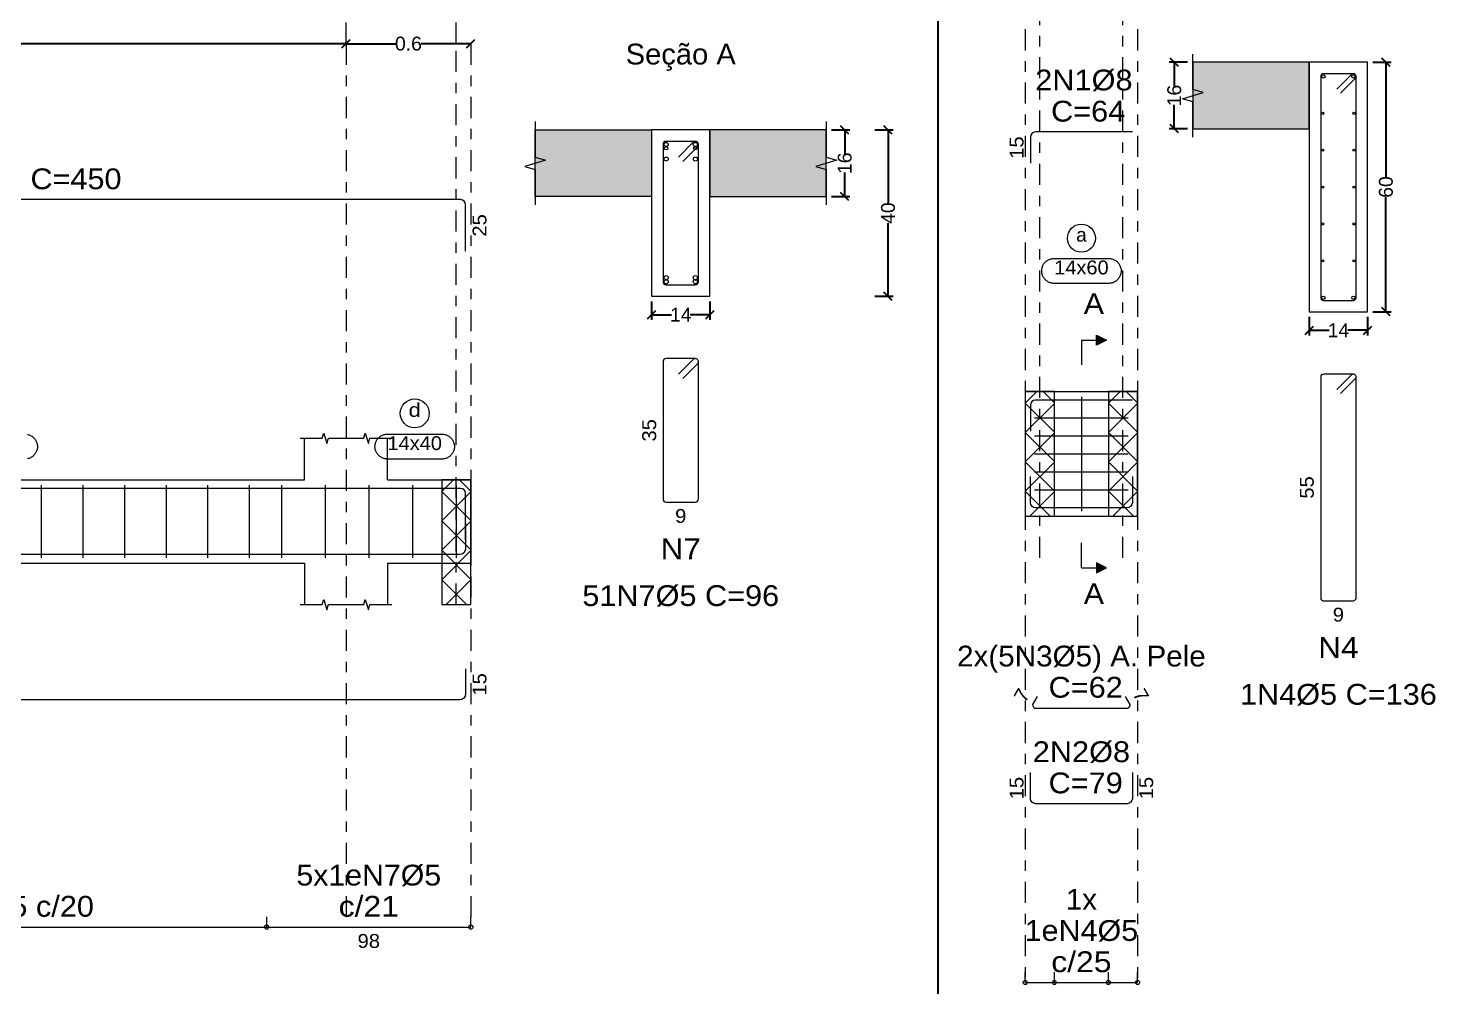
# Model space of a CAD drawing. Header units: centimetres. Extents: x 3194 to 3278, y -951 to -517.
# Drawn here: x 3228.38 to 3241.88, y -671.4 to -662.17 of the extents above; entities that cross this region are included whole.
import ezdxf
from ezdxf.enums import TextEntityAlignment as Align

# ---------------------------------------------------------------- set-up
doc = ezdxf.new("R2010")
doc.units = ezdxf.units.CM
doc.linetypes.add('CYPE_RAYAPUNTO', pattern=[0.4125, 0.2025, -0.105, 0, -0.105])
for name, color, linetype, lineweight in [('ARM_LONGITUDINAL_Ø10', 33, 'Continuous', 9), ('ARM_LONGITUDINAL_Ø5', 151, 'Continuous', 9), ('ARM_LONGITUDINAL_Ø8', 32, 'Continuous', 9), ('ARM_TRANSVERSAL_Ø5', 120, 'Continuous', 9), ('ELE_ARM_TRANS_TXT_EST', 7, 'Continuous', 9), ('ELE_CONT_NOS', 7, 'Continuous', 9), ('ELE_CONT_VIG_CONCRETO', 7, 'Continuous', 9), ('ELE_COT_COMPRIMENTO_PROJETADO', 8, 'Continuous', 0), ('ELE_COT_COT_ANCORAGENS', 8, 'Continuous', 0), ('ELE_COT_COT_EST', 8, 'Continuous', 0), ('ELE_COT_COT_LIN_APOIOS', 8, 'CYPE_RAYAPUNTO', 0), ('ELE_COT_TEXTOS_ESTRIBOS', 8, 'Continuous', 0), ('ELE_REF_COT_LIN_AUX_COTA', 8, 'CYPE_RAYAPUNTO', 9), ('ELE_REF_LINHAS_MARCAS_PLANTA', 8, 'Continuous', 9), ('ELE_REF_MARCAS_PLANTA', 8, 'Continuous', 9), ('ELE_REF_REF_NOME', 8, 'Continuous', 9), ('ELE_REF_TEXTO_REF_NOME', 8, 'Continuous', 9), ('POR_ARM_LONG_ARM_TEXTOS', 7, 'Continuous', 9), ('POR_ARM_LONG_TXT_COMP', 7, 'Continuous', 9), ('SEC_CONT_LAJES_CORTE', 8, 'Continuous', 9), ('SEC_CONT_VIG_CONCRETO_CORTE', 7, 'Continuous', 9), ('SEC_COTAS_SEC_DIM_VIGA', 8, 'Continuous', 0), ('SEC_COTAS_TEXTOS_DETALHE_ESTRIBOS', 8, 'Continuous', 0), ('SEC_REF_TXT_NOMES', 2, 'Continuous', 9), ('SEC_REF_TXT_POSICOES_ARM_ESTRIBOS', 7, 'Continuous', 9)]:
    doc.layers.add(name, color=color, linetype=linetype, lineweight=lineweight)
doc.styles.add('CYPETXT', font='arial.ttf', dxfattribs={"height": 0.2})
doc.styles.add('CYPETXT_0.2', font='arial.ttf', dxfattribs={"height": 0.133333})
doc.dimstyles.new('cype_oblique', dxfattribs={"dimtxt": 0.18, "dimasz": 0.18, "dimexe": 0.05, "dimexo": 0.05, "dimgap": 0, "dimtad": 0, "dimdec": 4, "dimzin": 0, "dimdsep": 46, "dimtxsty": 'CYPETXT_0.2', "dimblk": 'OBLIQUE', "dimtsz": 0.04, "dimcen": 0.09, "dimadec": 0, "dimazin": 0, "dimtfac": 1, "dimtdec": 4, "dimtofl": 0, "dimtmove": 2, "dimatfit": 3, "dimfxl": 1, "dimtolj": 1, "dimtzin": 0, "dimarcsym": 0})

# ---------------------------------------------------------------- blocks, each defined once
blk = doc.blocks.new('*D1592')
at = {"layer": 'Defpoints', "color": 0, "transparency": 16777216}
for p in [(3234.372, -664.754), (3234.932, -664.754), (3234.932, -664.931)]:
    blk.add_point(p, dxfattribs=at)
at = {"layer": 'SEC_COTAS_SEC_DIM_VIGA', "color": 0, "lineweight": -2, "transparency": 16777216}
for p, q in [((3234.332, -664.971), (3234.412, -664.891)), ((3234.372, -664.804), (3234.372, -664.981)), ((3234.892, -664.971), (3234.972, -664.891)), ((3234.932, -664.804), (3234.932, -664.981)), ((3234.372, -664.931), (3234.563, -664.931)), ((3234.932, -664.931), (3234.741, -664.931))]:
    blk.add_line(p, q, dxfattribs=at)
at = {"layer": 'SEC_COTAS_SEC_DIM_VIGA', "color": 0, "transparency": 16777216, "insert": (3234.652, -664.931), "char_height": 0.1333, "attachment_point": 5, "style": 'CYPETXT_0.2'}
blk.add_mtext('\\A1;14', dxfattribs=at)
blk = doc.blocks.new('_OBLIQUE')
at = {"color": 0, "linetype": 'ByBlock'}
blk.add_line((-0.5, -0.5), (0.5, 0.5), dxfattribs=at)
blk = doc.blocks.new('*D1593')
at = {"layer": 'Defpoints', "color": 0, "transparency": 16777216}
for p in [(3236.052, -663.154), (3236.229, -663.154), (3236.052, -663.794)]:
    blk.add_point(p, dxfattribs=at)
at = {"layer": 'SEC_COTAS_SEC_DIM_VIGA', "color": 0, "lineweight": -2, "transparency": 16777216}
for p, q in [((3236.269, -663.194), (3236.189, -663.114)), ((3236.102, -663.154), (3236.279, -663.154)), ((3236.229, -663.154), (3236.229, -663.385)), ((3236.229, -663.794), (3236.229, -663.563)), ((3236.102, -663.794), (3236.279, -663.794)), ((3236.269, -663.834), (3236.189, -663.754))]:
    blk.add_line(p, q, dxfattribs=at)
at = {"layer": 'SEC_COTAS_SEC_DIM_VIGA', "color": 0, "transparency": 16777216, "insert": (3236.229, -663.474), "char_height": 0.1333, "attachment_point": 5, "rotation": 90, "style": 'CYPETXT_0.2'}
blk.add_mtext('\\A1;16', dxfattribs=at)
blk = doc.blocks.new('*D1594')
at = {"layer": 'Defpoints', "color": 0, "transparency": 16777216}
for p in [(3236.468, -663.154), (3236.645, -663.154), (3236.468, -664.754)]:
    blk.add_point(p, dxfattribs=at)
at = {"layer": 'SEC_COTAS_SEC_DIM_VIGA', "color": 0, "lineweight": -2, "transparency": 16777216}
for p, q in [((3236.685, -663.194), (3236.605, -663.114)), ((3236.518, -663.154), (3236.695, -663.154)), ((3236.645, -663.154), (3236.645, -663.856)), ((3236.645, -664.754), (3236.645, -664.052)), ((3236.518, -664.754), (3236.695, -664.754)), ((3236.685, -664.794), (3236.605, -664.714))]:
    blk.add_line(p, q, dxfattribs=at)
at = {"layer": 'SEC_COTAS_SEC_DIM_VIGA', "color": 0, "transparency": 16777216, "insert": (3236.645, -663.954), "char_height": 0.1333, "attachment_point": 5, "rotation": 90, "style": 'CYPETXT_0.2'}
blk.add_mtext('\\A1;40', dxfattribs=at)
blk = doc.blocks.new('*D1590')
at = {"layer": 'Defpoints', "color": 0, "transparency": 16777216}
for p in [(3224.833, -662.324), (3224.833, -662.324), (3231.433, -662.324)]:
    blk.add_point(p, dxfattribs=at)
at = {"layer": 'ELE_COT_COMPRIMENTO_PROJETADO', "color": 0, "lineweight": -2, "transparency": 16777216}
for p, q in [((3224.793, -662.364), (3224.873, -662.284)), ((3224.833, -662.324), (3228.012, -662.324)), ((3231.433, -662.324), (3228.255, -662.324)), ((3231.393, -662.364), (3231.473, -662.284))]:
    blk.add_line(p, q, dxfattribs=at)
at = {"layer": 'ELE_COT_COMPRIMENTO_PROJETADO', "color": 0, "transparency": 16777216, "insert": (3228.133, -662.324), "char_height": 0.1333, "attachment_point": 5, "style": 'CYPETXT_0.2'}
blk.add_mtext('\\A1;3.3', dxfattribs=at)
blk = doc.blocks.new('*D1591')
at = {"layer": 'Defpoints', "color": 0, "transparency": 16777216}
for p in [(3231.433, -662.324), (3231.433, -662.324), (3232.633, -662.324)]:
    blk.add_point(p, dxfattribs=at)
at = {"layer": 'ELE_COT_COMPRIMENTO_PROJETADO', "color": 0, "lineweight": -2, "transparency": 16777216}
for p, q in [((3231.393, -662.364), (3231.473, -662.284)), ((3231.433, -662.324), (3231.912, -662.324)), ((3232.633, -662.324), (3232.155, -662.324)), ((3232.593, -662.364), (3232.673, -662.284))]:
    blk.add_line(p, q, dxfattribs=at)
at = {"layer": 'ELE_COT_COMPRIMENTO_PROJETADO', "color": 0, "transparency": 16777216, "insert": (3232.033, -662.324), "char_height": 0.1333, "attachment_point": 5, "style": 'CYPETXT_0.2'}
blk.add_mtext('\\A1;0.6', dxfattribs=at)
blk = doc.blocks.new('*D1521')
at = {"layer": 'Defpoints', "color": 0, "transparency": 16777216}
for p in [(3240.696, -664.903), (3241.256, -664.903), (3241.256, -665.081)]:
    blk.add_point(p, dxfattribs=at)
at = {"layer": 'SEC_COTAS_SEC_DIM_VIGA', "color": 0, "lineweight": -2, "transparency": 16777216}
for p, q in [((3240.696, -664.953), (3240.696, -665.131)), ((3241.256, -664.953), (3241.256, -665.131)), ((3240.656, -665.121), (3240.736, -665.041)), ((3240.696, -665.081), (3240.887, -665.081)), ((3241.256, -665.081), (3241.065, -665.081)), ((3241.216, -665.121), (3241.296, -665.041))]:
    blk.add_line(p, q, dxfattribs=at)
at = {"layer": 'SEC_COTAS_SEC_DIM_VIGA', "color": 0, "transparency": 16777216, "insert": (3240.976, -665.081), "char_height": 0.1333, "attachment_point": 5, "style": 'CYPETXT_0.2'}
blk.add_mtext('\\A1;14', dxfattribs=at)
blk = doc.blocks.new('*D1522')
at = {"layer": 'Defpoints', "color": 0, "transparency": 16777216}
for p in [(3239.398, -662.503), (3239.576, -662.503), (3239.576, -663.143)]:
    blk.add_point(p, dxfattribs=at)
at = {"layer": 'SEC_COTAS_SEC_DIM_VIGA', "color": 0, "lineweight": -2, "transparency": 16777216}
for p, q in [((3239.438, -662.543), (3239.358, -662.463)), ((3239.526, -662.503), (3239.348, -662.503)), ((3239.398, -662.503), (3239.398, -662.734)), ((3239.398, -663.143), (3239.398, -662.913)), ((3239.526, -663.143), (3239.348, -663.143)), ((3239.438, -663.183), (3239.358, -663.103))]:
    blk.add_line(p, q, dxfattribs=at)
at = {"layer": 'SEC_COTAS_SEC_DIM_VIGA', "color": 0, "transparency": 16777216, "insert": (3239.398, -662.823), "char_height": 0.1333, "attachment_point": 5, "rotation": 90, "style": 'CYPETXT_0.2'}
blk.add_mtext('\\A1;16', dxfattribs=at)
blk = doc.blocks.new('*D1523')
at = {"layer": 'Defpoints', "color": 0, "transparency": 16777216}
for p in [(3241.256, -662.503), (3241.433, -662.503), (3241.256, -664.903)]:
    blk.add_point(p, dxfattribs=at)
at = {"layer": 'SEC_COTAS_SEC_DIM_VIGA', "color": 0, "lineweight": -2, "transparency": 16777216}
for p, q in [((3241.473, -662.543), (3241.393, -662.463)), ((3241.306, -662.503), (3241.483, -662.503)), ((3241.433, -662.503), (3241.433, -663.608)), ((3241.433, -664.903), (3241.433, -663.799)), ((3241.473, -664.943), (3241.393, -664.863)), ((3241.306, -664.903), (3241.483, -664.903))]:
    blk.add_line(p, q, dxfattribs=at)
at = {"layer": 'SEC_COTAS_SEC_DIM_VIGA', "color": 0, "transparency": 16777216, "insert": (3241.433, -663.703), "char_height": 0.1333, "attachment_point": 5, "rotation": 90, "style": 'CYPETXT_0.2'}
blk.add_mtext('\\A1;60', dxfattribs=at)

msp = doc.modelspace()

# ---------------------------------------------------------------- hatches: boundary and pattern name
at = {"layer": 'ELE_REF_LINHAS_MARCAS_PLANTA'}
for points in [[(3238.64851, -665.22269), (3238.64851, -665.12669), (3238.74451, -665.17469)], [(3238.64851, -667.31669), (3238.64851, -667.41269), (3238.74451, -667.36469)]]:
    msp.add_hatch(color=256, dxfattribs=at).paths.add_polyline_path(points)
at = {"layer": 'SEC_CONT_LAJES_CORTE', "true_color": 0xdad7d3}
for points in [[(3239.57564, -663.14335), (3240.69564, -663.14335), (3240.69564, -662.50335), (3239.57564, -662.50335)], [(3233.25165, -663.15406), (3234.37165, -663.15406), (3234.37165, -663.79406), (3233.25165, -663.79406)], [(3236.05165, -663.15406), (3234.93165, -663.15406), (3234.93165, -663.79406), (3236.05165, -663.79406)]]:
    msp.add_hatch(color=254, dxfattribs=at).paths.add_polyline_path(points)

# ---------------------------------------------------------------- linework, layer by layer
msp.add_line((3237.12328, -658.55377), (3237.12328, -672.35504))
at = {"layer": 'ARM_LONGITUDINAL_Ø10'}
for points in [[(3232.58344, -666.93769), (3232.58344, -667.17769), (3232.57887, -667.20066), (3232.56587, -667.22012), (3232.5464, -667.23313), (3232.52344, -667.23769), (3217.08344, -667.23769)], [(3232.58344, -668.33709), (3232.58344, -668.57709), (3232.57887, -668.60005), (3232.56587, -668.61952), (3232.5464, -668.63252), (3232.52344, -668.63709), (3217.08344, -668.63709)]]:
    msp.add_lwpolyline(points, dxfattribs=at)
for centre in [(3234.51165, -663.29406), (3234.79165, -663.29406), (3234.51165, -663.43406), (3234.79165, -663.43406), (3234.51165, -664.57406), (3234.51165, -664.61406), (3234.79165, -664.57406), (3234.79165, -664.61406)]:
    msp.add_circle(centre, 0.02, dxfattribs=at)
at = {"layer": 'ARM_LONGITUDINAL_Ø5'}
for points in [[(3238.05493, -665.92436), (3238.9541, -665.92436)], [(3238.05493, -666.09703), (3238.9541, -666.09703)], [(3238.05493, -666.26969), (3238.9541, -666.26969)], [(3238.05493, -666.44236), (3238.9541, -666.44236)], [(3238.05493, -666.61503), (3238.9541, -666.61503)], [(3238.07951, -668.6021), (3238.03472, -668.67969), (3238.03716, -668.69351), (3238.04417, -668.70567), (3238.05493, -668.71469), (3238.9541, -668.71469), (3238.96485, -668.70567), (3238.97187, -668.69351), (3238.9743, -668.67969), (3238.92951, -668.6021)]]:
    msp.add_lwpolyline(points, dxfattribs=at)
for centre in [(3240.82564, -662.99401), (3241.12564, -662.99401), (3240.82564, -663.34868), (3241.12564, -663.34868), (3240.82564, -663.70335), (3241.12564, -663.70335), (3240.82564, -664.05801), (3241.12564, -664.05801), (3240.82564, -664.41268), (3241.12564, -664.41268)]:
    msp.add_circle(centre, 0.01, dxfattribs=at)
at = {"layer": 'ARM_LONGITUDINAL_Ø8'}
for points in [[(3238.99451, -663.17335), (3238.06251, -663.17335), (3238.04414, -663.177), (3238.02857, -663.1874), (3238.01817, -663.20298), (3238.01451, -663.22135), (3238.01451, -663.47335)], [(3232.58344, -664.3202), (3232.58344, -663.87206), (3232.57979, -663.85369), (3232.56938, -663.83812), (3232.55381, -663.82771), (3232.53544, -663.82406), (3224.07958, -663.82406)], [(3238.99451, -665.75169), (3238.06251, -665.75169), (3238.04414, -665.75535), (3238.02857, -665.76575), (3238.01817, -665.78133), (3238.01451, -665.79969), (3238.01451, -666.05169)], [(3238.99451, -666.48769), (3238.99451, -666.73969), (3238.99086, -666.75806), (3238.98045, -666.77364), (3238.96488, -666.78404), (3238.94651, -666.78769), (3238.06251, -666.78769), (3238.04414, -666.78404), (3238.02857, -666.77364), (3238.01817, -666.75806), (3238.01451, -666.73969), (3238.01451, -666.48769)], [(3232.58344, -667.09783), (3232.58344, -666.64969), (3232.57979, -666.63133), (3232.56938, -666.61575), (3232.55381, -666.60535), (3232.53544, -666.60169), (3224.07958, -666.60169)], [(3238.99451, -669.33469), (3238.99451, -669.58669), (3238.99086, -669.60506), (3238.98045, -669.62064), (3238.96488, -669.63104), (3238.94651, -669.63469), (3238.06251, -669.63469), (3238.04414, -669.63104), (3238.02857, -669.62064), (3238.01817, -669.60506), (3238.01451, -669.58669), (3238.01451, -669.33469)]]:
    msp.add_lwpolyline(points, dxfattribs=at)
for centre in [(3240.83164, -662.63935), (3241.11964, -662.63935), (3234.51165, -663.33006), (3234.79165, -663.33006), (3240.83164, -664.76735), (3241.11964, -664.76735)]:
    msp.add_circle(centre, 0.016, dxfattribs=at)
at = {"layer": 'ARM_TRANSVERSAL_Ø5'}
for p, q in [((3238.50451, -665.71969), (3238.50451, -666.81969)), ((3228.50194, -666.56969), (3228.50194, -667.26969)), ((3228.90194, -666.56969), (3228.90194, -667.26969)), ((3229.30194, -666.56969), (3229.30194, -667.26969)), ((3229.70194, -666.56969), (3229.70194, -667.26969)), ((3230.10194, -666.56969), (3230.10194, -667.26969)), ((3230.50194, -666.56969), (3230.50194, -667.26969)), ((3230.81194, -666.56969), (3230.81194, -667.26969)), ((3231.23194, -666.56969), (3231.23194, -667.26969)), ((3231.65194, -666.56969), (3231.65194, -667.26969)), ((3232.07194, -666.56969), (3232.07194, -667.26969)), ((3232.49194, -666.56969), (3232.49194, -667.26969))]:
    msp.add_line(p, q, dxfattribs=at)
for points in [[(3240.9966, -662.79915), (3241.13803, -662.65773), (3241.14126, -662.65379), (3241.14366, -662.6493), (3241.14514, -662.64442), (3241.14564, -662.63935), (3241.14514, -662.63427), (3241.14366, -662.6294), (3241.14126, -662.6249), (3241.13803, -662.62096), (3241.13409, -662.61773), (3241.12959, -662.61532), (3241.12471, -662.61385), (3241.11964, -662.61335), (3240.83164, -662.61335), (3240.82169, -662.61532), (3240.81326, -662.62096), (3240.80762, -662.6294), (3240.80564, -662.63935), (3240.80564, -664.76735), (3240.80762, -664.7773), (3240.81326, -664.78573), (3240.82169, -664.79137), (3240.83164, -664.79335), (3241.11964, -664.79335), (3241.12959, -664.79137), (3241.13803, -664.78573), (3241.14366, -664.7773), (3241.14564, -664.76735), (3241.14564, -662.63935), (3241.14514, -662.63427), (3241.14366, -662.6294), (3241.14126, -662.6249), (3241.13803, -662.62096), (3241.13409, -662.61773), (3241.12959, -662.61532), (3241.12471, -662.61385), (3241.11964, -662.61335), (3241.11457, -662.61385), (3241.10969, -662.61532), (3241.1052, -662.61773), (3241.10126, -662.62096), (3240.95984, -662.76238)], [(3234.67144, -663.45669), (3234.81286, -663.31527), (3234.81659, -663.31073), (3234.81936, -663.30554), (3234.82107, -663.29991), (3234.82165, -663.29406), (3234.82107, -663.28821), (3234.81936, -663.28258), (3234.81659, -663.27739), (3234.81286, -663.27285), (3234.80832, -663.26912), (3234.80313, -663.26634), (3234.7975, -663.26464), (3234.79165, -663.26406), (3234.51165, -663.26406), (3234.50017, -663.26634), (3234.49044, -663.27285), (3234.48393, -663.28258), (3234.48165, -663.29406), (3234.48165, -664.61406), (3234.48393, -664.62554), (3234.49044, -664.63527), (3234.50017, -664.64178), (3234.51165, -664.64406), (3234.79165, -664.64406), (3234.80313, -664.64178), (3234.81286, -664.63527), (3234.81936, -664.62554), (3234.82165, -664.61406), (3234.82165, -663.29406), (3234.82107, -663.28821), (3234.81936, -663.28258), (3234.81659, -663.27739), (3234.81286, -663.27285), (3234.80832, -663.26912), (3234.80313, -663.26634), (3234.7975, -663.26464), (3234.79165, -663.26406), (3234.78696, -663.26443), (3234.78238, -663.26553), (3234.77803, -663.26733), (3234.77401, -663.26979), (3234.77044, -663.27285), (3234.62901, -663.41427)], [(3234.67144, -665.54603), (3234.81286, -665.40461), (3234.81659, -665.40006), (3234.81936, -665.39487), (3234.82107, -665.38925), (3234.82165, -665.38339), (3234.82107, -665.37754), (3234.81936, -665.37191), (3234.81659, -665.36673), (3234.81286, -665.36218), (3234.80832, -665.35845), (3234.80313, -665.35568), (3234.7975, -665.35397), (3234.79165, -665.35339), (3234.51165, -665.35339), (3234.50017, -665.35568), (3234.49044, -665.36218), (3234.48393, -665.37191), (3234.48165, -665.38339), (3234.48165, -666.70339), (3234.48393, -666.71487), (3234.49044, -666.72461), (3234.50017, -666.73111), (3234.51165, -666.73339), (3234.79165, -666.73339), (3234.80313, -666.73111), (3234.81286, -666.72461), (3234.81936, -666.71487), (3234.82165, -666.70339), (3234.82165, -665.38339), (3234.82107, -665.37754), (3234.81936, -665.37191), (3234.81659, -665.36673), (3234.81286, -665.36218), (3234.80832, -665.35845), (3234.80313, -665.35568), (3234.7975, -665.35397), (3234.79165, -665.35339), (3234.78696, -665.35376), (3234.78238, -665.35486), (3234.77803, -665.35666), (3234.77401, -665.35912), (3234.77044, -665.36218), (3234.62901, -665.5036)], [(3240.9966, -665.68849), (3241.13803, -665.54706), (3241.14126, -665.54312), (3241.14366, -665.53863), (3241.14514, -665.53375), (3241.14564, -665.52868), (3241.14514, -665.52361), (3241.14366, -665.51873), (3241.14126, -665.51423), (3241.13803, -665.51029), (3241.13409, -665.50706), (3241.12959, -665.50466), (3241.12471, -665.50318), (3241.11964, -665.50268), (3240.83164, -665.50268), (3240.82169, -665.50466), (3240.81326, -665.51029), (3240.80762, -665.51873), (3240.80564, -665.52868), (3240.80564, -667.65668), (3240.80762, -667.66663), (3240.81326, -667.67506), (3240.82169, -667.6807), (3240.83164, -667.68268), (3241.11964, -667.68268), (3241.12959, -667.6807), (3241.13803, -667.67506), (3241.14366, -667.66663), (3241.14564, -667.65668), (3241.14564, -665.52868), (3241.14514, -665.52361), (3241.14366, -665.51873), (3241.14126, -665.51423), (3241.13803, -665.51029), (3241.13409, -665.50706), (3241.12959, -665.50466), (3241.12471, -665.50318), (3241.11964, -665.50268), (3241.11457, -665.50318), (3241.10969, -665.50466), (3241.1052, -665.50706), (3241.10126, -665.51029), (3240.95984, -665.65172)]]:
    msp.add_lwpolyline(points, dxfattribs=at)
at = {"layer": 'ELE_CONT_NOS'}
for p, q in [((3237.96451, -665.66969), (3237.96451, -666.86969)), ((3239.04451, -665.66969), (3239.04451, -666.86969)), ((3231.03344, -666.51969), (3231.03344, -666.11969)), ((3231.83344, -666.51969), (3231.83344, -666.11969)), ((3232.63344, -666.51969), (3232.63344, -667.31969)), ((3231.03344, -667.31969), (3231.03344, -667.71969)), ((3231.83344, -667.31969), (3231.83344, -667.71969))]:
    msp.add_line(p, q, dxfattribs=at)
at = {"layer": 'ELE_CONT_NOS', "lineweight": 0}
for p, q in [((3237.96451, -665.78147), (3238.07629, -665.66969)), ((3238.24451, -665.77863), (3238.13558, -665.66969)), ((3238.76451, -665.78147), (3238.87629, -665.66969)), ((3239.04451, -665.77863), (3238.93558, -665.66969)), ((3238.24451, -666.06147), (3237.96451, -665.78147)), ((3237.96451, -666.06431), (3238.24451, -665.78431)), ((3239.04451, -666.06147), (3238.76451, -665.78147)), ((3238.76451, -666.06431), (3239.04451, -665.78431)), ((3238.24451, -666.34431), (3237.96451, -666.06431)), ((3237.96451, -666.34715), (3238.24451, -666.06715)), ((3239.04451, -666.34431), (3238.76451, -666.06431)), ((3238.76451, -666.34715), (3239.04451, -666.06715)), ((3238.24451, -666.62715), (3237.96451, -666.34715)), ((3237.96451, -666.63), (3238.24451, -666.35)), ((3239.04451, -666.62715), (3238.76451, -666.34715)), ((3238.76451, -666.63), (3239.04451, -666.35)), ((3232.35344, -666.63147), (3232.46522, -666.51969)), ((3232.63344, -666.62863), (3232.52451, -666.51969)), ((3232.63344, -666.91147), (3232.35344, -666.63147)), ((3232.35344, -666.91431), (3232.63344, -666.63431)), ((3238.20421, -666.86969), (3237.96451, -666.63)), ((3238.00766, -666.86969), (3238.24451, -666.63284)), ((3239.00421, -666.86969), (3238.76451, -666.63)), ((3238.80766, -666.86969), (3239.04451, -666.63284)), ((3232.63344, -667.19431), (3232.35344, -666.91431)), ((3232.35344, -667.19715), (3232.63344, -666.91715)), ((3232.63344, -667.47715), (3232.35344, -667.19715)), ((3232.35344, -667.48), (3232.63344, -667.2)), ((3232.59314, -667.71969), (3232.35344, -667.48)), ((3232.39659, -667.71969), (3232.63344, -667.48284))]:
    msp.add_line(p, q, dxfattribs=at)
at = {"layer": 'ELE_CONT_NOS'}
for points in [[(3237.96451, -665.66969), (3238.24451, -665.66969)], [(3238.76451, -665.66969), (3239.04451, -665.66969)], [(3230.99344, -666.11969), (3231.20344, -666.11969), (3231.21844, -666.06969), (3231.24844, -666.16969), (3231.26344, -666.11969), (3231.47344, -666.11969)], [(3231.39344, -666.11969), (3231.60344, -666.11969), (3231.61844, -666.06969), (3231.64844, -666.16969), (3231.66344, -666.11969), (3231.87344, -666.11969)], [(3232.35344, -666.51969), (3232.63344, -666.51969)], [(3237.96451, -666.86969), (3238.24451, -666.86969)], [(3238.76451, -666.86969), (3239.04451, -666.86969)], [(3232.35344, -667.31969), (3232.63344, -667.31969)], [(3230.99344, -667.71969), (3231.20344, -667.71969), (3231.21844, -667.66969), (3231.24844, -667.76969), (3231.26344, -667.71969), (3231.47344, -667.71969)], [(3231.39344, -667.71969), (3231.60344, -667.71969), (3231.61844, -667.66969), (3231.64844, -667.76969), (3231.66344, -667.71969), (3231.87344, -667.71969)]]:
    msp.add_lwpolyline(points, dxfattribs=at)
at = {"layer": 'ELE_CONT_NOS', "lineweight": 0}
for points in [[(3237.96451, -665.66969), (3237.96451, -666.86969), (3238.24451, -666.86969), (3238.24451, -665.66969), (3237.96451, -665.66969)], [(3238.76451, -665.66969), (3238.76451, -666.86969), (3239.04451, -666.86969), (3239.04451, -665.66969), (3238.76451, -665.66969)], [(3232.35344, -666.51969), (3232.35344, -667.71969), (3232.63344, -667.71969), (3232.63344, -666.51969), (3232.35344, -666.51969)]]:
    msp.add_lwpolyline(points, close=True, dxfattribs=at)
at = {"layer": 'ELE_CONT_VIG_CONCRETO'}
for p, q in [((3238.24451, -665.66969), (3238.76451, -665.66969)), ((3225.13344, -666.51969), (3231.03344, -666.51969)), ((3231.83344, -666.51969), (3232.35344, -666.51969)), ((3238.24451, -666.86969), (3238.76451, -666.86969)), ((3225.13344, -667.31969), (3231.03344, -667.31969)), ((3231.83344, -667.31969), (3232.35344, -667.31969))]:
    msp.add_line(p, q, dxfattribs=at)
at = {"layer": 'ELE_COT_COT_EST'}
for p, q in [((3230.67044, -670.82166), (3230.67044, -670.72166)), ((3237.96451, -671.35469), (3237.96451, -671.25469)), ((3238.24451, -671.35469), (3238.24451, -671.25469)), ((3238.76451, -671.35469), (3238.76451, -671.25469))]:
    msp.add_line(p, q, dxfattribs=at)
for points in [[(3225.13344, -670.82166), (3230.67044, -670.82166), (3230.67044, -670.72166)], [(3230.67044, -670.82166), (3232.63344, -670.82166), (3232.63344, -670.72166)], [(3237.96451, -671.35469), (3238.24451, -671.35469), (3238.24451, -671.25469)], [(3238.24451, -671.35469), (3238.76451, -671.35469), (3238.76451, -671.25469)], [(3238.76451, -671.35469), (3239.04451, -671.35469), (3239.04451, -671.25469)]]:
    msp.add_lwpolyline(points, dxfattribs=at)
for centre in [(3230.67044, -670.82166), (3230.67044, -670.82166), (3232.63344, -670.82166), (3237.96451, -671.35469), (3238.24451, -671.35469), (3238.24451, -671.35469), (3238.76451, -671.35469), (3238.76451, -671.35469), (3239.04451, -671.35469)]:
    msp.add_circle(centre, 0.02, dxfattribs=at)
at = {"layer": 'ELE_COT_COT_LIN_APOIOS'}
for p, q in [((3237.96451, -661.67335), (3237.96451, -671.35469)), ((3239.04451, -661.67335), (3239.04451, -671.35469)), ((3231.43344, -662.32406), (3231.43344, -670.82166)), ((3232.63344, -662.32406), (3232.63344, -670.82166))]:
    msp.add_line(p, q, dxfattribs=at)
at = {"layer": 'ELE_REF_COT_LIN_AUX_COTA'}
for p, q in [((3238.10451, -667.26969), (3238.10451, -661.67335)), ((3238.90451, -667.26969), (3238.90451, -661.67335)), ((3231.43344, -662.32406), (3231.43344, -662.02406)), ((3232.49344, -662.32406), (3232.49344, -662.02406)), ((3232.49344, -667.71969), (3232.49344, -662.32406))]:
    msp.add_line(p, q, dxfattribs=at)
at = {"layer": 'ELE_REF_LINHAS_MARCAS_PLANTA'}
for p, q in [((3238.50451, -665.17469), (3238.50451, -665.41469)), ((3238.50451, -665.17469), (3238.64851, -665.17469)), ((3238.50451, -667.36469), (3238.50451, -667.12469)), ((3238.50451, -667.36469), (3238.64851, -667.36469))]:
    msp.add_line(p, q, dxfattribs=at)
for points in [[(3238.64851, -665.22269), (3238.64851, -665.12669), (3238.74451, -665.17469)], [(3238.64851, -667.31669), (3238.64851, -667.41269), (3238.74451, -667.36469)]]:
    msp.add_lwpolyline(points, close=True, dxfattribs=at)
at = {"layer": 'ELE_REF_REF_NOME'}
for points in [[(3238.76651, -664.38969), (3238.77453, -664.38996), (3238.78251, -664.39077), (3238.79041, -664.3921), (3238.79821, -664.39396), (3238.80587, -664.39633), (3238.81336, -664.39922), (3238.82063, -664.40259), (3238.82767, -664.40645), (3238.83442, -664.41076), (3238.84088, -664.41552), (3238.84701, -664.4207), (3238.85277, -664.42627), (3238.85815, -664.43222), (3238.86312, -664.43851), (3238.86766, -664.44512), (3238.87175, -664.45202), (3238.87536, -664.45918), (3238.87849, -664.46657), (3238.88112, -664.47414), (3238.88324, -664.48188), (3238.88484, -664.48974), (3238.88591, -664.49768), (3238.88644, -664.50568), (3238.88644, -664.5137), (3238.88591, -664.52171), (3238.88484, -664.52965), (3238.88324, -664.53751), (3238.88112, -664.54525), (3238.87849, -664.55282), (3238.87536, -664.56021), (3238.87175, -664.56736), (3238.86766, -664.57426), (3238.86312, -664.58088), (3238.85815, -664.58717), (3238.85277, -664.59312), (3238.84701, -664.59869), (3238.84088, -664.60387), (3238.83442, -664.60863), (3238.82767, -664.61294), (3238.82063, -664.6168), (3238.81336, -664.62017), (3238.80587, -664.62305), (3238.79821, -664.62543), (3238.79041, -664.62729), (3238.78251, -664.62862), (3238.77453, -664.62943), (3238.76651, -664.62969), (3238.24251, -664.62969), (3238.2345, -664.62943), (3238.22652, -664.62862), (3238.21861, -664.62729), (3238.21081, -664.62543), (3238.20315, -664.62305), (3238.19566, -664.62017), (3238.18839, -664.6168), (3238.18136, -664.61294), (3238.1746, -664.60863), (3238.16814, -664.60387), (3238.16202, -664.59869), (3238.15625, -664.59312), (3238.15087, -664.58717), (3238.1459, -664.58088), (3238.14136, -664.57426), (3238.13728, -664.56736), (3238.13366, -664.56021), (3238.13053, -664.55282), (3238.1279, -664.54525), (3238.12578, -664.53751), (3238.12418, -664.52965), (3238.12311, -664.52171), (3238.12258, -664.5137), (3238.12258, -664.50568), (3238.12311, -664.49768), (3238.12418, -664.48974), (3238.12578, -664.48188), (3238.1279, -664.47414), (3238.13053, -664.46657), (3238.13366, -664.45918), (3238.13728, -664.45202), (3238.14136, -664.44512), (3238.1459, -664.43851), (3238.15087, -664.43222), (3238.15625, -664.42627), (3238.16202, -664.4207), (3238.16814, -664.41552), (3238.1746, -664.41076), (3238.18136, -664.40645), (3238.18839, -664.40259), (3238.19566, -664.39922), (3238.20315, -664.39633), (3238.21081, -664.39396), (3238.21861, -664.3921), (3238.22652, -664.39077), (3238.2345, -664.38996), (3238.24251, -664.38969), (3238.76651, -664.38969)], [(3232.35544, -666.07969), (3232.36346, -666.07996), (3232.37144, -666.08077), (3232.37934, -666.0821), (3232.38715, -666.08396), (3232.3948, -666.08633), (3232.40229, -666.08922), (3232.40956, -666.09259), (3232.4166, -666.09645), (3232.42336, -666.10076), (3232.42981, -666.10552), (3232.43594, -666.1107), (3232.4417, -666.11627), (3232.44708, -666.12222), (3232.45205, -666.12851), (3232.45659, -666.13512), (3232.46068, -666.14202), (3232.46429, -666.14918), (3232.46742, -666.15657), (3232.47005, -666.16414), (3232.47217, -666.17188), (3232.47377, -666.17974), (3232.47484, -666.18768), (3232.47537, -666.19568), (3232.47537, -666.2037), (3232.47484, -666.21171), (3232.47377, -666.21965), (3232.47217, -666.22751), (3232.47005, -666.23525), (3232.46742, -666.24282), (3232.46429, -666.25021), (3232.46068, -666.25736), (3232.45659, -666.26426), (3232.45205, -666.27088), (3232.44708, -666.27717), (3232.4417, -666.28312), (3232.43594, -666.28869), (3232.42981, -666.29387), (3232.42336, -666.29863), (3232.4166, -666.30294), (3232.40956, -666.3068), (3232.40229, -666.31017), (3232.3948, -666.31305), (3232.38715, -666.31543), (3232.37934, -666.31729), (3232.37144, -666.31862), (3232.36346, -666.31943), (3232.35544, -666.31969), (3231.83144, -666.31969), (3231.82343, -666.31943), (3231.81545, -666.31862), (3231.80754, -666.31729), (3231.79974, -666.31543), (3231.79208, -666.31305), (3231.7846, -666.31017), (3231.77732, -666.3068), (3231.77029, -666.30294), (3231.76353, -666.29863), (3231.75707, -666.29387), (3231.75095, -666.28869), (3231.74518, -666.28312), (3231.7398, -666.27717), (3231.73483, -666.27088), (3231.73029, -666.26426), (3231.72621, -666.25736), (3231.72259, -666.25021), (3231.71946, -666.24282), (3231.71683, -666.23525), (3231.71471, -666.22751), (3231.71311, -666.21965), (3231.71204, -666.21171), (3231.71151, -666.2037), (3231.71151, -666.19568), (3231.71204, -666.18768), (3231.71311, -666.17974), (3231.71471, -666.17188), (3231.71683, -666.16414), (3231.71946, -666.15657), (3231.72259, -666.14918), (3231.72621, -666.14202), (3231.73029, -666.13512), (3231.73483, -666.12851), (3231.7398, -666.12222), (3231.74518, -666.11627), (3231.75095, -666.1107), (3231.75707, -666.10552), (3231.76353, -666.10076), (3231.77029, -666.09645), (3231.77732, -666.09259), (3231.7846, -666.08922), (3231.79208, -666.08633), (3231.79974, -666.08396), (3231.80754, -666.0821), (3231.81545, -666.08077), (3231.82343, -666.07996), (3231.83144, -666.07969), (3232.35544, -666.07969)]]:
    msp.add_lwpolyline(points, close=True, dxfattribs=at)
msp.add_lwpolyline([(3228.36934, -666.0821), (3228.37715, -666.08396), (3228.3848, -666.08633), (3228.39229, -666.08922), (3228.39956, -666.09259), (3228.4066, -666.09645), (3228.41336, -666.10076), (3228.41981, -666.10552), (3228.42594, -666.1107), (3228.4317, -666.11627), (3228.43708, -666.12222), (3228.44205, -666.12851), (3228.44659, -666.13512), (3228.45068, -666.14202), (3228.45429, -666.14918), (3228.45742, -666.15657), (3228.46005, -666.16414), (3228.46217, -666.17188), (3228.46377, -666.17974), (3228.46484, -666.18768), (3228.46537, -666.19568), (3228.46537, -666.2037), (3228.46484, -666.21171), (3228.46377, -666.21965), (3228.46217, -666.22751), (3228.46005, -666.23525), (3228.45742, -666.24282), (3228.45429, -666.25021), (3228.45068, -666.25736), (3228.44659, -666.26426), (3228.44205, -666.27088), (3228.43708, -666.27717), (3228.4317, -666.28312), (3228.42594, -666.28869), (3228.41981, -666.29387), (3228.41336, -666.29863), (3228.4066, -666.30294), (3228.39956, -666.3068), (3228.39229, -666.31017), (3228.3848, -666.31305), (3228.37715, -666.31543), (3228.36934, -666.31729)], dxfattribs=at)
for centre, radius in [((3238.50451, -664.19499), 0.13471), ((3232.09344, -665.88037), 0.13933)]:
    msp.add_circle(centre, radius, dxfattribs=at)
at = {"layer": 'SEC_CONT_LAJES_CORTE'}
for points in [[(3239.57564, -663.22335), (3239.57564, -662.88335), (3239.47564, -662.85335), (3239.67564, -662.79335), (3239.57564, -662.76335), (3239.57564, -662.42335)], [(3239.57564, -663.14335), (3240.69564, -663.14335), (3240.69564, -662.50335), (3239.57564, -662.50335)], [(3233.25165, -663.07406), (3233.25165, -663.41406), (3233.35165, -663.44406), (3233.15165, -663.50406), (3233.25165, -663.53406), (3233.25165, -663.87406)], [(3236.05165, -663.07406), (3236.05165, -663.41406), (3236.15165, -663.44406), (3235.95165, -663.50406), (3236.05165, -663.53406), (3236.05165, -663.87406)], [(3233.25165, -663.15406), (3234.37165, -663.15406), (3234.37165, -663.79406), (3233.25165, -663.79406)], [(3236.05165, -663.15406), (3234.93165, -663.15406), (3234.93165, -663.79406), (3236.05165, -663.79406)]]:
    msp.add_lwpolyline(points, dxfattribs=at)
at = {"layer": 'SEC_CONT_LAJES_CORTE', "color": 254, "true_color": 0xdad7d3}
for points in [[(3239.57564, -663.14335), (3240.69564, -663.14335), (3240.69564, -662.50335), (3239.57564, -662.50335)], [(3233.25165, -663.15406), (3234.37165, -663.15406), (3234.37165, -663.79406), (3233.25165, -663.79406)], [(3236.05165, -663.15406), (3234.93165, -663.15406), (3234.93165, -663.79406), (3236.05165, -663.79406)]]:
    msp.add_lwpolyline(points, close=True, dxfattribs=at)
at = {"layer": 'SEC_CONT_VIG_CONCRETO_CORTE'}
for points in [[(3241.25564, -662.50335), (3240.69564, -662.50335), (3240.69564, -664.90335), (3241.25564, -664.90335), (3241.25564, -662.50335)], [(3234.93165, -663.15406), (3234.37165, -663.15406), (3234.37165, -664.75406), (3234.93165, -664.75406), (3234.93165, -663.15406)]]:
    msp.add_lwpolyline(points, close=True, dxfattribs=at)

# ---------------------------------------------------------------- texts
at = {"layer": 'ELE_ARM_TRANS_TXT_EST', "style": 'CYPETXT'}
for s, width, p, p2 in [('5x1eN7%%c5', 1.042116, (3230.95594, -670.42166), (3232.34794, -670.42166)), ('14x1eN7%%c5 c/20', 1.055863, (3226.79494, -670.72166), (3229.00894, -670.72166)), ('c/21', 1.096376, (3231.36244, -670.72166), (3231.94144, -670.72166)), ('1x', 1.016644, (3238.35451, -670.65469), (3238.65451, -670.65469)), ('1eN4%%c5', 1.049339, (3237.95851, -670.95469), (3239.05051, -670.95469)), ('c/25', 1.096376, (3238.21501, -671.25469), (3238.79401, -671.25469))]:
    msp.add_text(s, height=0.2, dxfattribs=dict(at, width=width)).set_placement(p, p2, align=Align.FIT)
at = {"layer": 'ELE_COT_COT_ANCORAGENS', "style": 'CYPETXT', "width": 1.042546}
for s, height, rotation, p, p2 in [('15', 0.133333, 90, (3237.94784, -663.43135), (3237.94784, -663.21535)), ('25', 0.133333, 90, (3232.78344, -664.18013), (3232.78344, -663.96413)), ('15', 0.133333, 90, (3232.78344, -668.59509), (3232.78344, -668.37909)), ('7', 0.13333, 60.00071, (3237.96228, -668.67183), (3238.01628, -668.5783)), ('7', 0.13333, 299.99929, (3238.99275, -668.5783), (3239.04675, -668.67183)), ('15', 0.133333, 90, (3237.94784, -669.59269), (3237.94784, -669.37669)), ('15', 0.133333, 90, (3239.19451, -669.59269), (3239.19451, -669.37669))]:
    msp.add_text(s, height=height, rotation=rotation, dxfattribs=at).set_placement(p, p2, align=Align.FIT)
at = {"layer": 'ELE_COT_TEXTOS_ESTRIBOS', "style": 'CYPETXT', "width": 1.042546}
msp.add_text('98', height=0.133333, dxfattribs=at).set_placement((3231.54394, -671.02166), (3231.75994, -671.02166), align=Align.FIT)
at = {"layer": 'ELE_REF_MARCAS_PLANTA', "style": 'CYPETXT', "width": 1.044083}
for p, p2 in [((3238.52701, -664.92469), (3238.72201, -664.92469)), ((3238.52701, -667.71469), (3238.72201, -667.71469))]:
    msp.add_text('A', height=0.2, dxfattribs=at).set_placement(p, p2, align=Align.FIT)
at = {"layer": 'ELE_REF_TEXTO_REF_NOME', "style": 'CYPETXT'}
for s, height, width, p, p2 in [('a', 0.13333, 0.984627, (3238.45351, -664.22832), (3238.55551, -664.22832)), ('14x60', 0.133333, 1.032505, (3238.24251, -664.54303), (3238.76651, -664.54303)), ('d', 0.13333, 1.139078, (3232.03444, -665.9137), (3232.15244, -665.9137)), ('14x40', 0.133333, 1.032505, (3231.83144, -666.23303), (3232.35544, -666.23303))]:
    msp.add_text(s, height=height, dxfattribs=dict(at, width=width)).set_placement(p, p2, align=Align.FIT)
at = {"layer": 'POR_ARM_LONG_ARM_TEXTOS', "style": 'CYPETXT'}
for s, width, p, p2 in [('2N1%%c8', 1.057309, (3238.06051, -662.77335), (3238.99651, -662.77335)), ('2x(5N3%%c5) A. Pele', 1.019667, (3237.30901, -668.31469), (3239.70001, -668.31469)), ('2N2%%c8', 1.057309, (3238.03651, -669.23469), (3238.97251, -669.23469))]:
    msp.add_text(s, height=0.2, dxfattribs=dict(at, width=width)).set_placement(p, p2, align=Align.FIT)
at = {"layer": 'POR_ARM_LONG_TXT_COMP', "style": 'CYPETXT'}
for s, width, p, p2 in [(' C=64', 1.055297, (3238.13101, -663.07335), (3238.92601, -663.07335)), (' C=450', 1.053117, (3228.31701, -663.72406), (3229.27401, -663.72406)), (' C=62', 1.055297, (3238.10701, -668.61469), (3238.90201, -668.61469)), (' C=79', 1.055297, (3238.10701, -669.53469), (3238.90201, -669.53469))]:
    msp.add_text(s, height=0.2, dxfattribs=dict(at, width=width)).set_placement(p, p2, align=Align.FIT)
at = {"layer": 'SEC_COTAS_TEXTOS_DETALHE_ESTRIBOS', "style": 'CYPETXT', "width": 1.042546}
for s, p, p2 in [('35', (3234.41498, -666.15139), (3234.41498, -665.93539)), ('55', (3240.73897, -666.70068), (3240.73897, -666.48468))]:
    msp.add_text(s, height=0.133333, rotation=90, dxfattribs=at).set_placement(p, p2, align=Align.FIT)
for p, p2 in [((3234.59765, -666.93339), (3234.70565, -666.93339)), ((3240.92164, -667.88268), (3241.02964, -667.88268))]:
    msp.add_text('9', height=0.13333, dxfattribs=at).set_placement(p, p2, align=Align.FIT)
at = {"layer": 'SEC_REF_TXT_NOMES', "style": 'CYPETXT', "width": 1.002256}
msp.add_text('Seção A', height=0.2, dxfattribs=at).set_placement((3234.12215, -662.52406), (3235.18115, -662.52406), align=Align.FIT)
at = {"layer": 'SEC_REF_TXT_POSICOES_ARM_ESTRIBOS', "style": 'CYPETXT'}
for s, width, p, p2 in [('N7', 1.083541, (3234.45815, -667.28339), (3234.84515, -667.28339)), ('51N7%%c5 C=96', 1.055186, (3233.70515, -667.73339), (3235.59815, -667.73339)), ('N4', 1.083541, (3240.78214, -668.23268), (3241.16914, -668.23268)), ('1N4%%c5 C=136', 1.055186, (3240.02914, -668.68268), (3241.92214, -668.68268))]:
    msp.add_text(s, height=0.2, dxfattribs=dict(at, width=width)).set_placement(p, p2, align=Align.FIT)

# ---------------------------------------------------------------- dimensions: what is measured, and where the dimension line sits
at = {"layer": 'ELE_COT_COMPRIMENTO_PROJETADO'}
for p1, p2, text, picture, middle in [((3231.43344, -662.32406), (3224.83344, -662.32406), '3.3', '*D1590', (3228.13344, -662.32406)), ((3232.63344, -662.32406), (3231.43344, -662.32406), '0.6', '*D1591', (3232.03344, -662.32406))]:
    dim = msp.add_aligned_dim(p1=p1, p2=p2, distance=0, text=text, dimstyle='cype_oblique', override={"dimexe": 0, "dimexo": 0}, dxfattribs=at)
    dim.commit()
    dim.dimension.update_dxf_attribs({"geometry": picture, "text_midpoint": middle})
at = {"layer": 'SEC_COTAS_SEC_DIM_VIGA'}
for p1, p2, distance, text, picture, middle in [((3239.57564, -663.14335), (3239.57564, -662.50335), 0.17733, '16', '*D1522', (3239.39831, -662.82335)), ((3241.25564, -664.90335), (3241.25564, -662.50335), -0.17733, '60', '*D1523', (3241.43297, -663.70335)), ((3236.05165, -663.79406), (3236.05165, -663.15406), -0.17733, '16', '*D1593', (3236.22898, -663.47406)), ((3236.46765, -664.75406), (3236.46765, -663.15406), -0.17733, '40', '*D1594', (3236.64498, -663.95406)), ((3234.37165, -664.75406), (3234.93165, -664.75406), -0.17733, '14', '*D1592', (3234.65165, -664.93139)), ((3240.69564, -664.90335), (3241.25564, -664.90335), -0.17733, '14', '*D1521', (3240.97564, -665.08068))]:
    dim = msp.add_aligned_dim(p1=p1, p2=p2, distance=distance, text=text, dimstyle='cype_oblique', dxfattribs=at)
    dim.commit()
    dim.dimension.update_dxf_attribs({"geometry": picture, "text_midpoint": middle})

doc.saveas('drawing.dxf')
